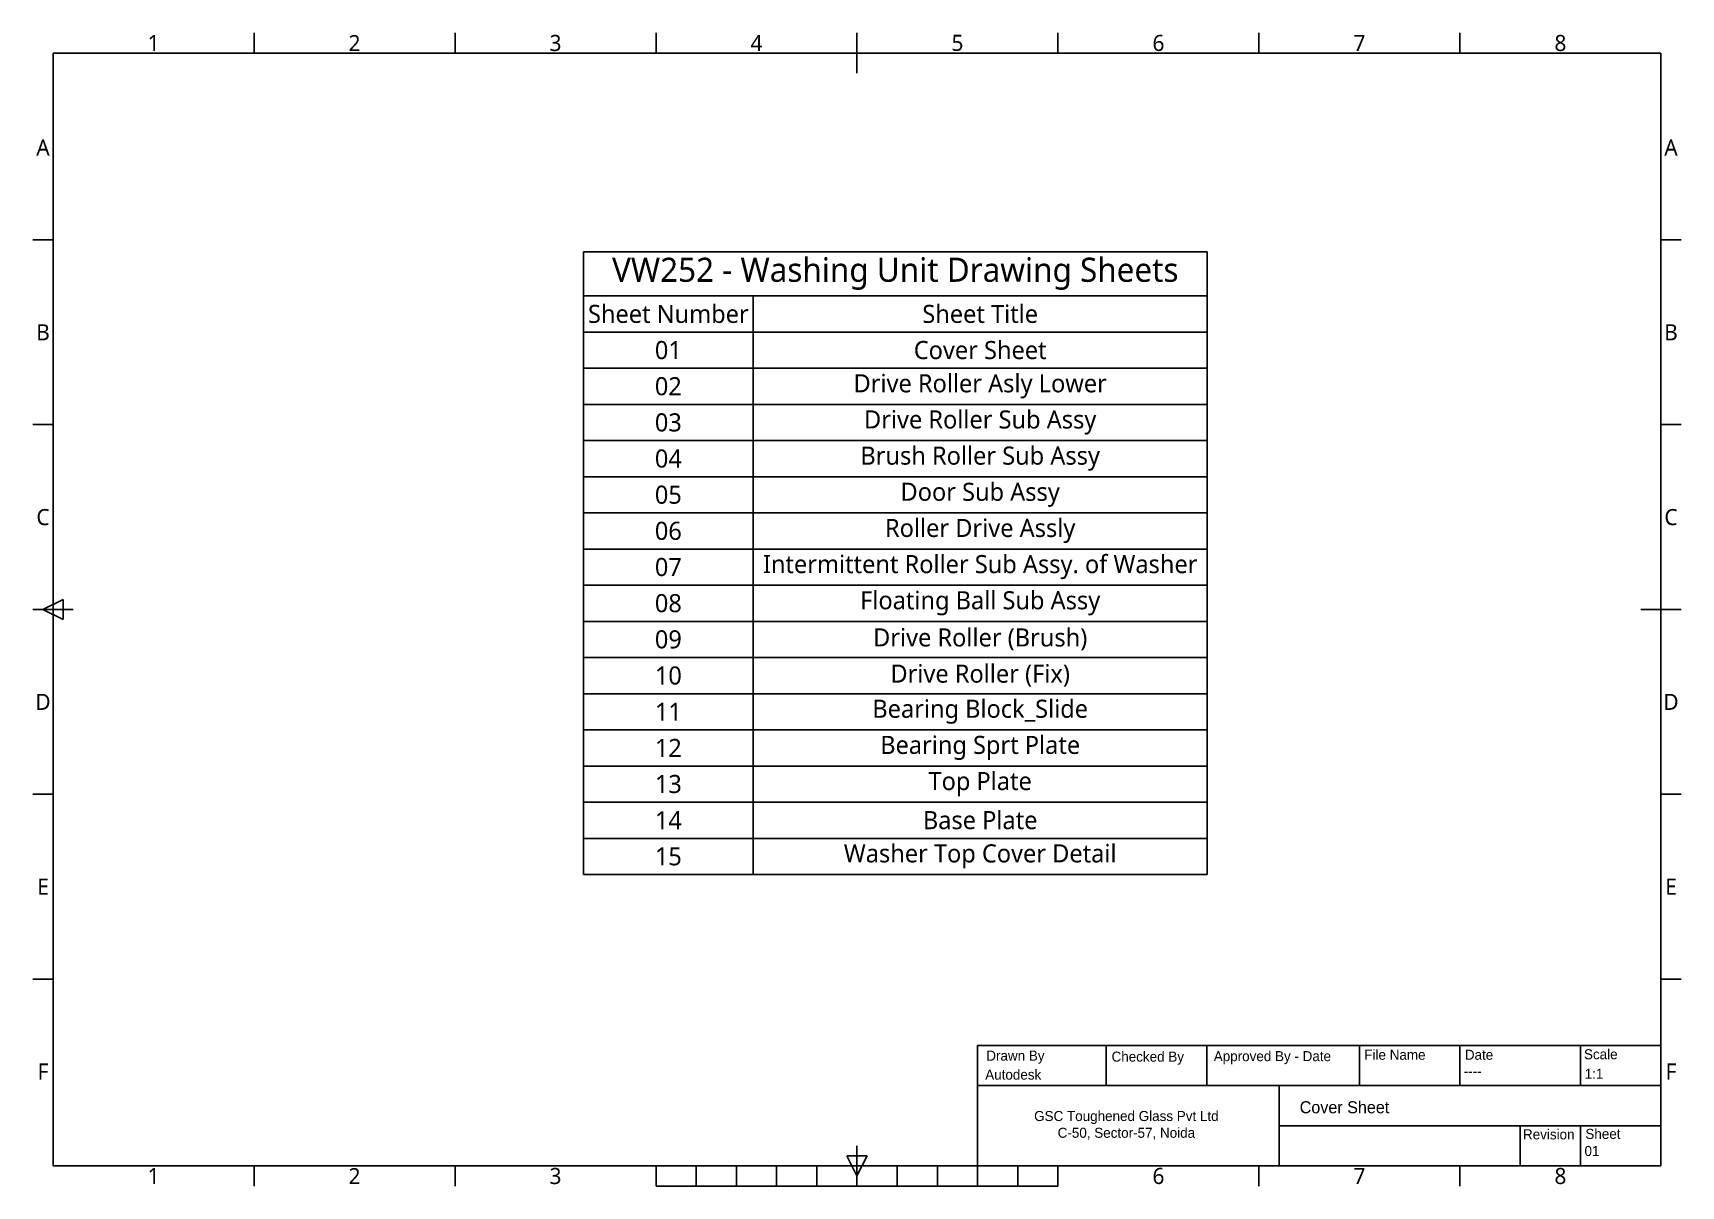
# Paper-space layout 'Cover Sheet' of a CAD drawing. Header units: millimetres. Extents: x -5 to 405, y -15 to 272.
import ezdxf
from ezdxf.enums import TextEntityAlignment as Align

# ---------------------------------------------------------------- set-up
doc = ezdxf.new("R2010")
doc.units = ezdxf.units.MM
for name, color, linetype in [('FRAME 050', 6, 'Continuous'), ('FRAME 070', 5, 'Continuous'), ('Title', 7, 'Continuous')]:
    doc.layers.add(name, color=color, linetype=linetype)
doc.styles.add('ISO Proportional', font='trebuc.TTF')

# ---------------------------------------------------------------- blocks, each defined once
blk = doc.blocks.new('Title')
at = {"layer": 'FRAME 050'}
for p, q in [((50, 277), (50, 282)), ((100, 277), (100, 282)), ((150, 277), (150, 282)), ((200, 272), (200, 282)), ((250, 277), (250, 282)), ((300, 277), (300, 282)), ((350, 277), (350, 282)), ((0, 230.5), (-5, 230.5)), ((405, 230.5), (400, 230.5)), ((0, 184.5), (-5, 184.5)), ((405, 184.5), (400, 184.5)), ((-2.5, 138.5), (2.5, 141)), ((2.5, 141), (2.5, 136)), ((-5, 138.5), (5, 138.5)), ((2.5, 136), (-2.5, 138.5)), ((395, 138.5), (405, 138.5)), ((0, 92.5), (-5, 92.5)), ((405, 92.5), (400, 92.5)), ((0, 46.5), (-5, 46.5)), ((405, 46.5), (400, 46.5)), ((200, 0), (200, 5)), ((50, -5), (50, 0)), ((100, -5), (100, 0)), ((150, -5), (150, 0)), ((160, -5), (160, 0)), ((170, -5), (170, 0)), ((180, -5), (180, 0)), ((190, -5), (190, 0)), ((197.5, 2.5), (202.5, 2.5)), ((200, -2.5), (197.5, 2.5)), ((202.5, 2.5), (200, -2.5)), ((200, 0), (200, -5)), ((210, -5), (210, 0)), ((220, -5), (220, 0)), ((230, -5), (230, 0)), ((240, -5), (240, 0)), ((250, -5), (250, 0)), ((300, -5), (300, 0)), ((350, -5), (350, 0)), ((150, -5), (250, -5))]:
    blk.add_line(p, q, dxfattribs=at)
at = {"layer": 'FRAME 070'}
for p, q in [((400, 277), (0, 277)), ((0, 277), (0, 0)), ((400, 0), (400, 277)), ((230, 30), (400, 30)), ((230, 0), (230, 30)), ((262, 20), (262, 30)), ((287, 20), (287, 30)), ((325, 20), (325, 30)), ((350, 20), (350, 30)), ((380, 20), (380, 30)), ((230, 20), (400, 20)), ((305, 0), (305, 20)), ((305, 10), (400, 10)), ((365, 0), (365, 10)), ((380, 0), (380, 10)), ((0, 0), (400, 0))]:
    blk.add_line(p, q, dxfattribs=at)
at = {"char_height": 2.5}
for s, insert, width, attachment_point in [('Approved By - Date', (288.76, 28.58), 34.8846, 1), ('File Name', (326.21, 28.93), 23.1009, 1), ('Date', (351.22, 28.93), 26.601, 1), ('Scale', (380.86, 29.05), 18.3174, 1), ('Drawn By', (232.17, 28.7), 24.3842, 1), ('Checked By', (263.33, 28.46), 21.5841, 1), ('GSC Toughened Glass Pvt Ltd\\PC-50, Sector-57, Noida', (267.02, 10.11), 71.4436, 5), ('Revision', (365.69, 9.11), 13.4172, 1), ('Sheet', (381.21, 9.23), 17.034, 1)]:
    blk.add_mtext(s, dxfattribs=dict(at, insert=insert, width=width, attachment_point=attachment_point))
at = {"layer": 'FRAME 050', "style": 'ISO Proportional'}
for s, p in [('1', (25, 279.5)), ('2', (75, 279.5)), ('3', (125, 279.5)), ('4', (175, 279.5)), ('5', (225, 279.5)), ('6', (275, 279.5)), ('7', (325, 279.5)), ('8', (375, 279.5)), ('A', (-2.5, 253.5)), ('A', (402.5, 253.5)), ('B', (-2.5, 207.5)), ('B', (402.5, 207.5)), ('C', (-2.5, 161.5)), ('C', (402.5, 161.5)), ('D', (-2.5, 115.5)), ('D', (402.5, 115.5)), ('E', (-2.5, 69.5)), ('E', (402.5, 69.5)), ('F', (-2.5, 23.5)), ('F', (402.5, 23.5)), ('1', (25, -2.5)), ('2', (75, -2.5)), ('3', (125, -2.5)), ('6', (275, -2.5)), ('7', (325, -2.5)), ('8', (375, -2.5))]:
    blk.add_text(s, height=4, dxfattribs=at).set_placement(p, align=Align.MIDDLE)
blk = doc.blocks.new('*T1')
at = {"color": 0, "lineweight": -2}
for p, q in [((0, 0), (42.23, 0)), ((0, 0), (0, -11)), ((42.23, 0), (155.17, 0)), ((155.17, 0), (155.17, -11)), ((0, -11), (42.23, -11)), ((0, -11), (0, -20)), ((42.23, -11), (155.17, -11)), ((42.23, -11), (42.23, -20)), ((155.17, -11), (155.17, -20)), ((0, -20), (42.23, -20)), ((0, -20), (0, -29)), ((42.23, -20), (155.17, -20)), ((42.23, -20), (42.23, -29)), ((155.17, -20), (155.17, -29)), ((0, -29), (42.23, -29)), ((0, -29), (0, -38)), ((42.23, -29), (155.17, -29)), ((42.23, -29), (42.23, -38)), ((155.17, -29), (155.17, -38)), ((0, -38), (42.23, -38)), ((0, -38), (0, -47)), ((42.23, -38), (155.17, -38)), ((42.23, -38), (42.23, -47)), ((155.17, -38), (155.17, -47)), ((0, -47), (42.23, -47)), ((0, -47), (0, -56)), ((42.23, -47), (155.17, -47)), ((42.23, -47), (42.23, -56)), ((155.17, -47), (155.17, -56)), ((0, -56), (42.23, -56)), ((0, -56), (0, -65)), ((42.23, -56), (155.17, -56)), ((42.23, -56), (42.23, -65)), ((155.17, -56), (155.17, -65)), ((0, -65), (42.23, -65)), ((0, -65), (0, -74)), ((42.23, -65), (155.17, -65)), ((42.23, -65), (42.23, -74)), ((155.17, -65), (155.17, -74)), ((0, -74), (42.23, -74)), ((0, -74), (0, -83)), ((42.23, -74), (155.17, -74)), ((42.23, -74), (42.23, -83)), ((155.17, -74), (155.17, -83)), ((0, -83), (42.23, -83)), ((0, -83), (0, -92)), ((42.23, -83), (155.17, -83)), ((42.23, -83), (42.23, -92)), ((155.17, -83), (155.17, -92)), ((0, -92), (42.23, -92)), ((0, -92), (0, -101)), ((42.23, -92), (155.17, -92)), ((42.23, -92), (42.23, -101)), ((155.17, -92), (155.17, -101)), ((0, -101), (42.23, -101)), ((0, -101), (0, -110)), ((42.23, -101), (155.17, -101)), ((42.23, -101), (42.23, -110)), ((155.17, -101), (155.17, -110)), ((0, -110), (42.23, -110)), ((0, -110), (0, -119)), ((42.23, -110), (155.17, -110)), ((42.23, -110), (42.23, -119)), ((155.17, -110), (155.17, -119)), ((0, -119), (42.23, -119)), ((0, -119), (0, -128)), ((42.23, -119), (155.17, -119)), ((42.23, -119), (42.23, -128)), ((155.17, -119), (155.17, -128)), ((0, -128), (42.23, -128)), ((0, -128), (0, -137)), ((42.23, -128), (155.17, -128)), ((42.23, -128), (42.23, -137)), ((155.17, -128), (155.17, -137)), ((0, -137), (42.23, -137)), ((0, -137), (0, -146)), ((42.23, -137), (155.17, -137)), ((42.23, -137), (42.23, -146)), ((155.17, -137), (155.17, -146)), ((0, -146), (42.23, -146)), ((0, -146), (0, -155)), ((42.23, -146), (155.17, -146)), ((42.23, -146), (42.23, -155)), ((155.17, -146), (155.17, -155)), ((0, -155), (42.23, -155)), ((42.23, -155), (155.17, -155))]:
    blk.add_line(p, q, dxfattribs=at)
at = {"color": 0, "attachment_point": 5, "style": 'ISO Proportional'}
for s, insert, char_height, width in [('VW252 - Washing Unit Drawing Sheets', (77.58, -5.5), 6, 152.1667), ('Sheet Number', (21.12, -15.5), 4.5, 39.2333), ('Sheet Title', (98.7, -15.5), 4.5, 109.9333), ('01', (21.12, -24.5), 4.5, 39.2333), ('Cover Sheet', (98.7, -24.5), 4.5, 109.9333), ('02', (21.12, -33.5), 4.5, 39.2333), ('Drive Roller Asly Lower', (98.7, -33.5), 4.5, 109.9333), ('03', (21.12, -42.5), 4.5, 39.2333), ('Drive Roller Sub Assy', (98.7, -42.5), 4.5, 109.9333), ('04', (21.12, -51.5), 4.5, 39.2333), ('Brush Roller Sub Assy', (98.7, -51.5), 4.5, 109.9333), ('Door Sub Assy', (98.7, -60.5), 4.5, 109.9333), ('05', (21.12, -60.5), 4.5, 39.2333), ('06', (21.12, -69.5), 4.5, 39.2333), ('Roller Drive Assly', (98.7, -69.5), 4.5, 109.9333), ('07', (21.12, -78.5), 4.5, 39.2333), ('Intermittent Roller Sub Assy. of Washer', (98.7, -78.5), 4.5, 109.9333), ('08', (21.12, -87.5), 4.5, 39.2333), ('Floating Ball Sub Assy', (98.7, -87.5), 4.5, 109.9333), ('09', (21.12, -96.5), 4.5, 39.2333), ('Drive Roller (Brush)', (98.7, -96.5), 4.5, 109.9333), ('Drive Roller (Fix)', (98.7, -105.5), 4.5, 109.9333), ('10', (21.12, -105.5), 4.5, 39.2333), ('11', (21.12, -114.5), 4.5, 39.2333), ('Bearing Block_Slide', (98.7, -114.5), 4.5, 109.9333), ('12', (21.12, -123.5), 4.5, 39.2333), ('Bearing Sprt Plate', (98.7, -123.5), 4.5, 109.9333), ('13', (21.12, -132.5), 4.5, 39.2333), ('Top Plate', (98.7, -132.5), 4.5, 109.9333), ('14', (21.12, -141.5), 4.5, 39.2333), ('Base Plate', (98.7, -141.5), 4.5, 109.9333), ('Washer Top Cover Detail', (98.7, -150.5), 4.5, 109.9333), ('15', (21.12, -150.5), 4.5, 39.2333)]:
    blk.add_mtext(s, dxfattribs=dict(at, insert=insert, char_height=char_height, width=width))

psp = doc.layouts.new('Cover Sheet')

# ---------------------------------------------------------------- block references
psp.add_blockref('*T1', (131.94, 217.32))
at = {"layer": 'Title'}
psp.add_blockref('Title', (-0.01, -10.22), dxfattribs=at)

# ---------------------------------------------------------------- texts
at = {"char_height": 2.5, "attachment_point": 1}
for s, insert in [('Autodesk', (231.89, 13.77)), ('----', (350.94, 14.61)), ('1:1', (381.03, 13.98)), ('01', (380.98, -5.24))]:
    psp.add_mtext(s, dxfattribs=dict(at, insert=insert))
at = {"layer": 'FRAME 050', "insert": (310.12, 4.37), "char_height": 3, "attachment_point": 4}
psp.add_mtext('Cover Sheet', dxfattribs=at)

doc.saveas('drawing.dxf')
